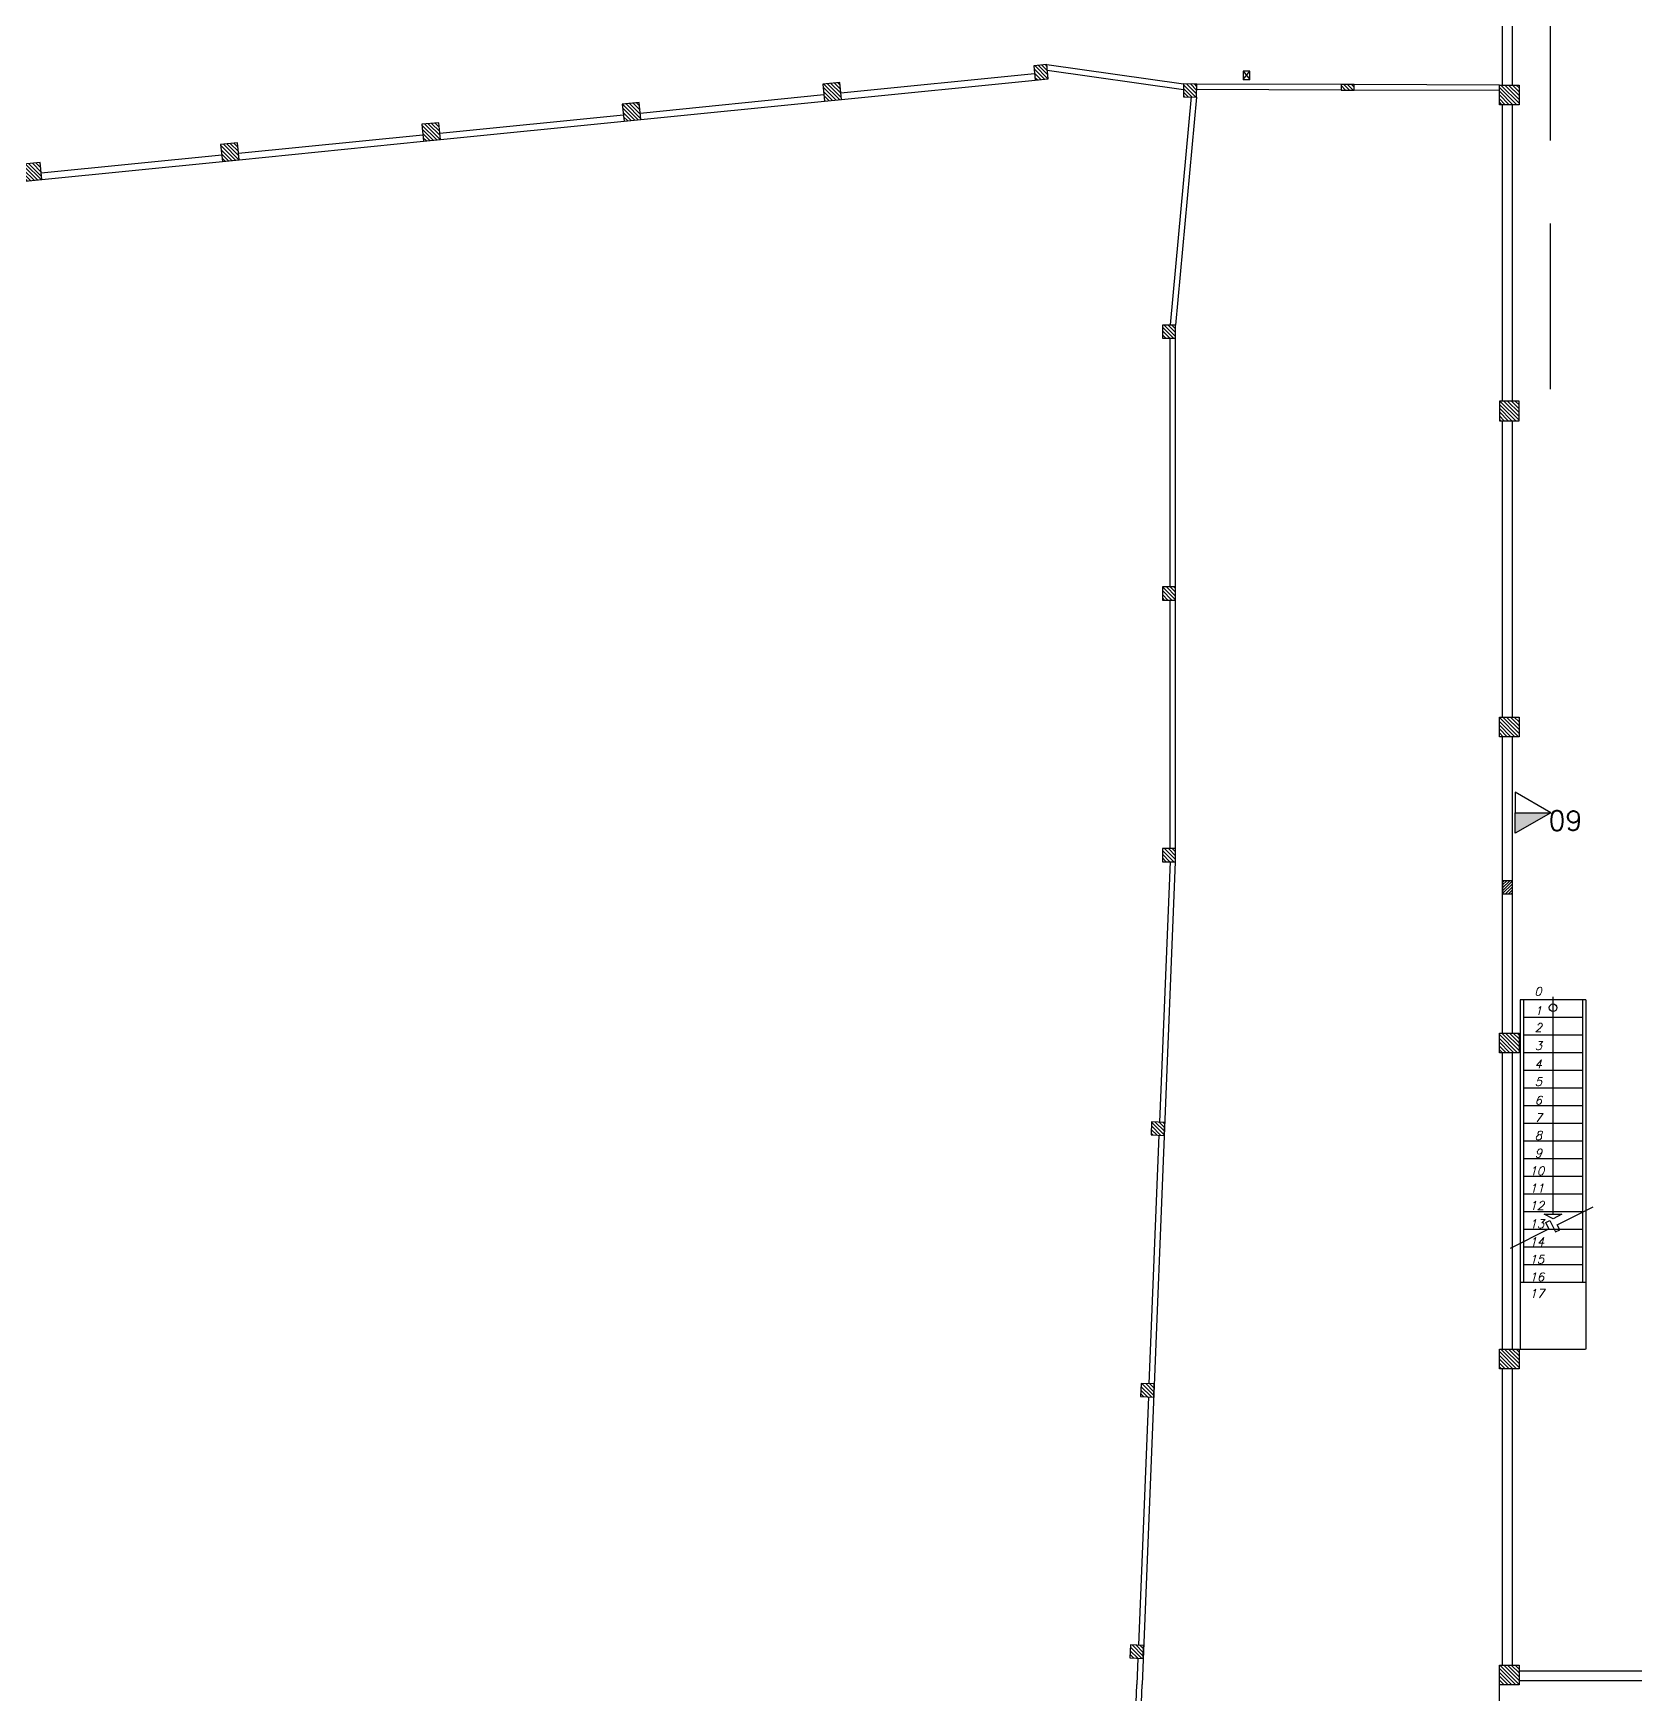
# Model space of a CAD drawing. Header units: millimetres. Extents: x -107 to 237943, y 136 to 168336.
# Drawn here: x 76579 to 101058, y 57062 to 82441 of the extents above; entities that cross this region are included whole.
import ezdxf

# ---------------------------------------------------------------- set-up
doc = ezdxf.new("R2010")
doc.units = ezdxf.units.MM
doc.linetypes.add('DASHED2', pattern=[0.375, 0.25, -0.125])
doc.linetypes.add('HIDDEN2', pattern=[4.7625, 3.175, -1.5875])
for name, color, linetype in [('edificios', 7, 'Continuous'), ('estructura metálica', 7, 'Continuous'), ('Extintores CO2', 1, 'Continuous'), ('Extintores pqs', 5, 'Continuous'), ('Hidrantes', 5, 'Continuous'), ('textos', 7, 'Continuous')]:
    doc.layers.add(name, color=color, linetype=linetype)
doc.layers.add('Evacuación', color=94, linetype='DASHED2', lineweight=35)
doc.styles.get("Standard").update_dxf_attribs({"font": 'romans.shx', "width": 0.87})
doc.styles.add('TEXTO', font='ITALIC.SHX', dxfattribs={"height": 0.25})

# ---------------------------------------------------------------- blocks, each defined once
blk = doc.blocks.new('escalera 4')
at = {"layer": 'estructura metálica'}
for p, q in [((500, 5340), (-500, 5340)), ((-500, 5340), (-500, 3940)), ((-450, 5340), (-450, 1644)), ((0, 2063), (0, 5387)), ((450, 5340), (450, 2092)), ((500, 5340), (500, 2117)), ((450, 5070), (-450, 5070)), ((450, 4800), (-450, 4800)), ((450, 4530), (-450, 4530)), ((-500, 4106), (-500, 1619)), ((450, 4260), (-450, 4260)), ((450, 3990), (-450, 3990)), ((450, 3720), (-450, 3720)), ((450, 3450), (-450, 3450)), ((450, 3180), (-450, 3180)), ((450, 2910), (-450, 2910)), ((450, 2640), (-450, 2640)), ((450, 2370), (-450, 2370)), ((450, 2100), (-450, 2100)), ((-77, 1830), (-450, 1830))]:
    blk.add_line(p, q, dxfattribs=at)
at = {"layer": 'estructura metálica', "linetype": 'HIDDEN2', "ltscale": 0.2}
for p, q in [((450, 2092), (450, 1020)), ((500, 2117), (500, 0)), ((450, 1830), (-77, 1830)), ((-500, 1619), (-500, 0)), ((-450, 1644), (-450, 1020)), ((450, 1560), (-450, 1560)), ((450, 1290), (-450, 1290)), ((500, 1020), (-500, 1020)), ((-500, 0), (500, 0))]:
    blk.add_line(p, q, dxfattribs=at)
at = {"layer": 'estructura metálica'}
blk.add_lwpolyline([(-648, 1545), (-62, 1838), (-110, 1935), (-47, 1966), (40, 1792), (104, 1824), (65, 1901), (614, 2174)], dxfattribs=at)
blk.add_lwpolyline([(0, 1993), (-136, 2063), (136, 2063)], close=True, dxfattribs=at)
blk.add_circle((0, 5219), 57.6, dxfattribs=at)
blk = doc.blocks.new('A$C375343D7')
at = {"layer": 'Extintores pqs', "lineweight": -2}
blk.add_hatch(color=256, dxfattribs=at).paths.add_polyline_path([(0, 0.9), (0, 0), (0.52, 0)])
for p, q in [((0, 0.9), (-0.52, 0)), ((0, 0), (0, 0.9)), ((0, 0.9), (0.52, 0)), ((-0.52, 0), (0, 0)), ((0.52, 0), (0, 0))]:
    blk.add_line(p, q, dxfattribs=at)

msp = doc.modelspace()

# ---------------------------------------------------------------- hatches: boundary and pattern name
at = {"layer": 'edificios'}
h = msp.add_hatch(dxfattribs=at)
h.set_pattern_fill('ANSI31', color=1, scale=13, angle=270)
h.paths.add_polyline_path([(61655, 78884), (61456, 78865), (61475, 78680), (61674, 78700)])
h.paths.add_polyline_path([(64461, 79166), (64262, 79147), (64280, 78962), (64479, 78982)])
h.paths.add_polyline_path([(67523, 79548), (67265, 79522), (67290, 79264), (67549, 79290)])
h.paths.add_polyline_path([(70568, 79853), (70309, 79827), (70335, 79568), (70594, 79594)])
h.paths.add_polyline_path([(73633, 80159), (73374, 80134), (73400, 79875), (73659, 79901)])
h.paths.add_polyline_path([(76687, 80465), (76429, 80439), (76455, 80181), (76713, 80206)])
h.paths.add_polyline_path([(79702, 80767), (79444, 80741), (79470, 80482), (79728, 80508)])
h.paths.add_polyline_path([(82777, 81074), (82518, 81049), (82544, 80790), (82803, 80816)])
h.paths.add_polyline_path([(85842, 81381), (85583, 81355), (85609, 81096), (85868, 81122)])
h.paths.add_polyline_path([(88906, 81688), (88648, 81662), (88674, 81403), (88932, 81429)])
h.paths.add_polyline_path([(92070, 81964), (91871, 81944), (91893, 81725), (92092, 81745)])
h = msp.add_hatch(dxfattribs=at)
h.set_pattern_fill('ANSI31', color=1, scale=13, angle=270)
h.paths.add_polyline_path([(94362, 81665), (94162, 81669), (94158, 81469), (94358, 81465)])
h.paths.add_polyline_path([(96568, 81572), (96768, 81572), (96768, 81657), (96568, 81657)])
h = msp.add_hatch(dxfattribs=at)
h.set_pattern_fill('ANSI31', color=1, scale=13, angle=270)
h.paths.add_polyline_path([(99288, 81349), (98988, 81349), (98988, 81649), (99288, 81649)])
h.paths.add_polyline_path([(99288, 76819), (98988, 76819), (98988, 76519), (99288, 76519)])
h.paths.add_polyline_path([(99288, 71689), (98988, 71689), (98988, 71989), (99288, 71989)])
h.paths.add_polyline_path([(99288, 66859), (98988, 66859), (98988, 67159), (99288, 67159)])
h.paths.add_polyline_path([(99288, 62029), (98988, 62029), (98988, 62329), (99288, 62329)])
h.paths.add_polyline_path([(99288, 57199), (98988, 57199), (98988, 57499), (99288, 57499)])
h.paths.add_polyline_path([(105843, 57582), (105813, 57552), (105813, 57112), (105843, 57082), (106283, 57082), (106313, 57112), (106313, 57552), (106283, 57582)])
h.paths.add_polyline_path([(106213, 62029), (105913, 62029), (105913, 62329), (106213, 62329)])
h.paths.add_polyline_path([(111223, 62029), (110923, 62029), (110923, 62329), (111223, 62329)])
h.paths.add_polyline_path([(110923, 57199), (111223, 57199), (111223, 57499), (110923, 57499)])
h.paths.add_polyline_path([(115926, 62029), (116226, 62029), (116226, 62329), (115926, 62329)])
h = msp.add_hatch(dxfattribs=at)
h.set_pattern_fill('ANSI31', color=1, scale=13, angle=270)
h.paths.add_polyline_path([(93838, 77780), (94038, 77780), (94038, 77980), (93838, 77980)])
h.paths.add_polyline_path([(93838, 73779), (94038, 73779), (94038, 73979), (93838, 73979)])
h.paths.add_polyline_path([(93838, 69779), (94038, 69779), (94038, 69979), (93838, 69979)])
h.paths.add_polyline_path([(93665, 65603), (93865, 65595), (93873, 65795), (93673, 65803)])
h.paths.add_polyline_path([(93505, 61605), (93705, 61598), (93712, 61798), (93512, 61805)])
h.paths.add_polyline_path([(93342, 57610), (93542, 57602), (93550, 57802), (93350, 57810)])
h.paths.add_polyline_path([(93211, 53611), (93411, 53605), (93417, 53804), (93217, 53811)])
h.paths.add_polyline_path([(93085, 49611), (93285, 49606), (93290, 49806), (93090, 49811)])
h.paths.add_polyline_path([(92956, 45615), (93156, 45609), (93162, 45809), (92962, 45815)])
h.paths.add_polyline_path([(92828, 41617), (93028, 41611), (93035, 41811), (92835, 41817)])
h.paths.add_polyline_path([(92701, 37619), (92901, 37613), (92907, 37813), (92707, 37819)])
h.paths.add_polyline_path([(92573, 33621), (92773, 33615), (92780, 33815), (92580, 33821)])
h.paths.add_polyline_path([(92446, 29623), (92646, 29617), (92652, 29817), (92452, 29823)])
h.paths.add_polyline_path([(92318, 25625), (92518, 25619), (92524, 25819), (92325, 25825)])
h = msp.add_hatch(dxfattribs=at)
h.set_pattern_fill('ANSI31', color=1, scale=10, angle=180, style=0)
h.set_pattern_definition([(225, (1066724.476, 68681.386), (22.4506403, -22.4506403), [])])
h.paths.add_polyline_path([(99188, 69289), (99188, 69489), (99038, 69489), (99038, 69289)])

# ---------------------------------------------------------------- linework, layer by layer
for p, q in [((99038, 81649), (99038, 86099)), ((99188, 81649), (99188, 86099)), ((88922, 81528), (91883, 81825)), ((88932, 81429), (91893, 81725)), ((92070, 81964), (94162, 81669)), ((92078, 81877), (94162, 81583)), ((85858, 81222), (88664, 81503)), ((94278, 81472), (93958, 77987)), ((96568, 81572), (94360, 81580)), ((96568, 81657), (94362, 81665)), ((98988, 81649), (96768, 81657)), ((98988, 81564), (96768, 81572)), ((85868, 81122), (88674, 81403)), ((94358, 81465), (94038, 77980)), ((99038, 76819), (99038, 81349)), ((99038, 76819), (99038, 81349)), ((99188, 76819), (99188, 81349)), ((99188, 76819), (99188, 81349)), ((82793, 80915), (85599, 81196)), ((82803, 80816), (85609, 81096)), ((79718, 80608), (82534, 80889)), ((79728, 80508), (82544, 80790)), ((76703, 80306), (79460, 80582)), ((76713, 80206), (79470, 80482)), ((93958, 73979), (93958, 77780)), ((94038, 69979), (94038, 77780)), ((99038, 71989), (99038, 76519)), ((99038, 71989), (99038, 76519)), ((99188, 71989), (99188, 76519)), ((99188, 71989), (99188, 76519)), ((93958, 69979), (93958, 73779)), ((94034, 69779), (93526, 57202)), ((93954, 69782), (93793, 65798)), ((93785, 65598), (93632, 61802)), ((93624, 61602), (93470, 57805)), ((93462, 57605), (93446, 57205)), ((92454, 23617), (93526, 57202)), ((93337, 53807), (93446, 57204)), ((98988, 48509), (98988, 57199))]:
    msp.add_line(p, q, dxfattribs=at)
at = {"layer": 'edificios', "ltscale": 0.25}
for p, q in [((99038, 67159), (99038, 71689)), ((99188, 67163), (99188, 71689)), ((99038, 62329), (99038, 66863)), ((99188, 62329), (99188, 66863)), ((99038, 57499), (99038, 62029)), ((99188, 57499), (99188, 62029)), ((105813, 57409), (99288, 57409)), ((105813, 57259), (99288, 57259))]:
    msp.add_line(p, q, dxfattribs=at)
at = {"layer": 'edificios', "color": 1}
for points in [[(92070, 81964), (91871, 81944), (91893, 81725), (92092, 81745)], [(88906, 81688), (88648, 81662), (88674, 81403), (88932, 81429)], [(94362, 81665), (94162, 81669), (94158, 81469), (94358, 81465)], [(96568, 81572), (96768, 81572), (96768, 81657), (96568, 81657)], [(99288, 81349), (98988, 81349), (98988, 81649), (99288, 81649)], [(85842, 81381), (85583, 81355), (85609, 81096), (85868, 81122)], [(82777, 81074), (82518, 81049), (82544, 80790), (82803, 80816)], [(79702, 80767), (79444, 80741), (79470, 80482), (79728, 80508)], [(76687, 80465), (76429, 80439), (76455, 80181), (76713, 80206)], [(93838, 77780), (94038, 77780), (94038, 77980), (93838, 77980)], [(99288, 76819), (98988, 76819), (98988, 76519), (99288, 76519)], [(93838, 73779), (94038, 73779), (94038, 73979), (93838, 73979)], [(99288, 71689), (98988, 71689), (98988, 71989), (99288, 71989)], [(93838, 69779), (94038, 69779), (94038, 69979), (93838, 69979)], [(99188, 69289), (99188, 69489), (99038, 69489), (99038, 69289)], [(99288, 66859), (98988, 66859), (98988, 67159), (99288, 67159)], [(93665, 65603), (93865, 65595), (93873, 65795), (93673, 65803)], [(99288, 62029), (98988, 62029), (98988, 62329), (99288, 62329)], [(93505, 61605), (93705, 61598), (93712, 61798), (93512, 61805)], [(93342, 57610), (93542, 57602), (93550, 57802), (93350, 57810)], [(99288, 57199), (98988, 57199), (98988, 57499), (99288, 57499)]]:
    msp.add_lwpolyline(points, close=True, dxfattribs=at)
at = {"layer": 'estructura metálica', "color": 5}
for p, q in [((95073, 81859), (95173, 81734)), ((95073, 81734), (95173, 81859))]:
    msp.add_line(p, q, dxfattribs=at)
msp.add_lwpolyline([(95173, 81859), (95073, 81859), (95073, 81734), (95173, 81734)], close=True, dxfattribs=at)
at = {"layer": 'Evacuación', "linetype": 'HIDDEN2', "lineweight": 25, "ltscale": 800}
msp.add_lwpolyline([(96655, 130406), (96655, 104749), (99764, 102391), (99764, 77002)], dxfattribs=at)

# ---------------------------------------------------------------- block references
at = {"layer": 'estructura metálica'}
msp.add_blockref('escalera 4', (99808, 62329), dxfattribs=at)
at = {"layer": 'Extintores CO2', "xscale": 603.838934759394, "yscale": 603.838934759394, "zscale": 603.838934759394, "rotation": 270.0000000000031}
msp.add_blockref('A$C375343D7', (99230, 70527), dxfattribs=at)

# ---------------------------------------------------------------- texts
at = {"layer": 'Hidrantes', "color": 5, "lineweight": 30}
msp.add_text('09', height=300.2, dxfattribs=at).set_placement((99740, 70258))
at = {"layer": 'textos', "style": 'TEXTO'}
for s, p in [('0', (99522, 67732)), ('1', (99528, 67437)), ('2', (99528, 67180)), ('3', (99528, 66902)), ('4', (99526, 66623)), ('5', (99528, 66353)), ('6', (99528, 66068)), ('7', (99528, 65803)), ('8', (99528, 65530)), ('9', (99528, 65260)), ('10', (99450, 64989)), ('11', (99450, 64726)), ('12', (99450, 64460)), ('13', (99450, 64180)), ('14', (99450, 63906)), ('15', (99450, 63638)), ('16', (99450, 63368)), ('17', (99450, 63114))]:
    msp.add_text(s, height=130, dxfattribs=at).set_placement(p)

doc.saveas('drawing.dxf')
